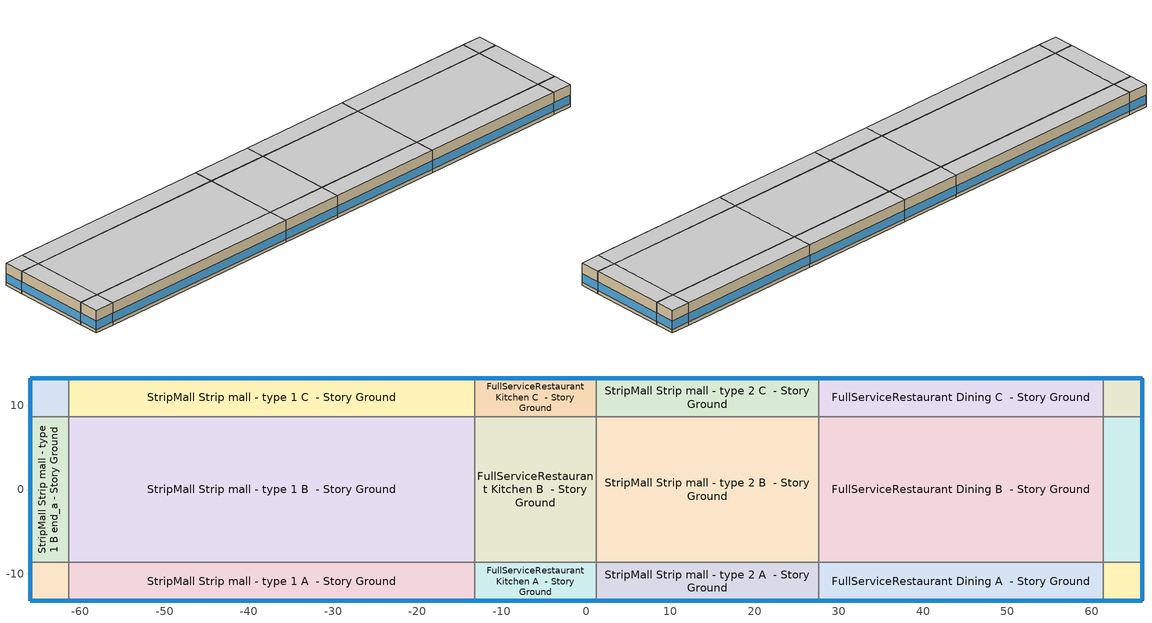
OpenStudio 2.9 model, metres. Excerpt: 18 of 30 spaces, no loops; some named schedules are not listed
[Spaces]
StripMall Strip mall - type 1 A end_a - Story Ground
 floor ground (Foundation F 126 Perim 914 Area 209): -65.99,-13.2 -65.99,-8.63 -61.42,-8.63 -61.42,-13.2 z0
 wall outside: -65.99,-8.63 -65.99,-13.2 -61.42,-13.2 z0:5.18
 wall to StripMall Strip mall - type 1 B end_a - Story Ground: -61.42,-8.63 -65.99,-8.63 z0:5.18
 wall to StripMall Strip mall - type 1 A  - Story Ground: -61.42,-13.2 -61.42,-8.63 z0:5.18
 window (Window U-0.75 SHGC 0.48): -65.99,-8.65 -65.99,-13.17 / -65.97,-13.2 -61.44,-13.2 z0.76:2.75
 ceiling adiabatic (Typical Interior Ceiling): -61.42,-13.2 -61.42,-8.63 -65.99,-8.63 -65.99,-13.2 z5.18
StripMall Strip mall - type 1 B end_a - Story Ground
 floor ground (Foundation F 126 Perim 1725 Area 7888): -65.99,-8.63 -65.99,8.63 -61.42,8.63 -61.42,-8.63 z0
 wall outside: -65.99,8.63 -65.99,-8.63 z0:5.18
 wall to StripMall Strip mall - type 1 C end_a - Story Ground: -61.42,8.63 -65.99,8.63 z0:5.18
 wall to StripMall Strip mall - type 1 B  - Story Ground: -61.42,-8.63 -61.42,8.63 z0:5.18
 window (Window U-0.75 SHGC 0.48): -65.99,8.6 -65.99,-8.6 z0.76:2.74
 ceiling adiabatic (Typical Interior Ceiling): -61.42,-8.63 -61.42,8.63 -65.99,8.63 -65.99,-8.63 z5.18
StripMall Strip mall - type 1 C end_a - Story Ground
 floor ground (Foundation F 126 Perim 914 Area 209): -65.99,8.63 -65.99,13.2 -61.42,13.2 -61.42,8.63 z0
 wall outside: -61.42,13.2 -65.99,13.2 -65.99,8.63 z0:5.18
 wall to StripMall Strip mall - type 1 C  - Story Ground: -61.42,8.63 -61.42,13.2 z0:5.18
 window (Window U-0.75 SHGC 0.48): -65.99,13.17 -65.99,8.65 / -61.44,13.2 -65.97,13.2 z0.76:2.75
 ceiling adiabatic (Typical Interior Ceiling): -61.42,8.63 -61.42,13.2 -65.99,13.2 -65.99,8.63 z5.18
StripMall Strip mall - type 1 A  - Story Ground
 floor ground (Foundation F 126 Perim 4822 Area 22047): -61.42,-13.2 -61.42,-8.63 -13.2,-8.63 -13.2,-13.2 z0
 wall outside: -61.42,-13.2 -13.2,-13.2 z0:5.18
 wall to StripMall Strip mall - type 1 B  - Story Ground: -13.2,-8.63 -61.42,-8.63 z0:5.18
 wall to FullServiceRestaurant Kitchen A  - Story Ground: -13.2,-13.2 -13.2,-8.63 z0:5.18
 window (Window U-0.75 SHGC 0.48): -61.39,-13.2 -13.22,-13.2 z0.76:2.73
 ceiling adiabatic (Typical Interior Ceiling): -13.2,-13.2 -13.2,-8.63 -61.42,-8.63 -61.42,-13.2 z5.18
StripMall Strip mall - type 1 B  - Story Ground
 floor ground (Foundation F 126 Perim 00 Area 83193): -61.42,-8.63 -61.42,8.63 -13.2,8.63 -13.2,-8.63 z0
 wall to StripMall Strip mall - type 1 C  - Story Ground: -13.2,8.63 -61.42,8.63 z0:5.18
 wall to FullServiceRestaurant Kitchen B  - Story Ground: -13.2,-8.63 -13.2,8.63 z0:5.18
 ceiling adiabatic (Typical Interior Ceiling): -13.2,-8.63 -13.2,8.63 -61.42,8.63 -61.42,-8.63 z5.18
StripMall Strip mall - type 1 C  - Story Ground
 floor ground (Foundation F 126 Perim 4822 Area 22047): -61.42,8.63 -61.42,13.2 -13.2,13.2 -13.2,8.63 z0
 wall outside: -13.2,13.2 -61.42,13.2 z0:5.18
 wall to FullServiceRestaurant Kitchen C  - Story Ground: -13.2,8.63 -13.2,13.2 z0:5.18
 window (Window U-0.75 SHGC 0.48): -13.22,13.2 -61.39,13.2 z0.76:2.73
 ceiling adiabatic (Typical Interior Ceiling): -13.2,8.63 -13.2,13.2 -61.42,13.2 -61.42,8.63 z5.18
FullServiceRestaurant Kitchen A  - Story Ground
 floor ground (Foundation F 126 Perim 144 Area 6585): -13.2,-13.2 -13.2,-8.63 1.2,-8.63 1.2,-13.2 z0
 wall outside: -13.2,-13.2 1.2,-13.2 z0:5.18
 wall to FullServiceRestaurant Kitchen B  - Story Ground: 1.2,-8.63 -13.2,-8.63 z0:5.18
 wall to StripMall Strip mall - type 2 A  - Story Ground: 1.2,-13.2 1.2,-8.63 z0:5.18
 window (Window U-0.75 SHGC 0.48): -13.17,-13.2 1.18,-13.2 z0.76:2.74
 ceiling adiabatic (Typical Interior Ceiling): 1.2,-13.2 1.2,-8.63 -13.2,-8.63 -13.2,-13.2 z5.18
FullServiceRestaurant Kitchen B  - Story Ground
 floor ground (Foundation F 126 Perim 00 Area 24847): -13.2,-8.63 -13.2,8.63 1.2,8.63 1.2,-8.63 z0
 wall to FullServiceRestaurant Kitchen C  - Story Ground: 1.2,8.63 -13.2,8.63 z0:5.18
 wall to StripMall Strip mall - type 2 B  - Story Ground: 1.2,-8.63 1.2,8.63 z0:5.18
 ceiling adiabatic (Typical Interior Ceiling): 1.2,-8.63 1.2,8.63 -13.2,8.63 -13.2,-8.63 z5.18
FullServiceRestaurant Kitchen C  - Story Ground
 floor ground (Foundation F 126 Perim 144 Area 6585): -13.2,8.63 -13.2,13.2 1.2,13.2 1.2,8.63 z0
 wall outside: 1.2,13.2 -13.2,13.2 z0:5.18
 wall to StripMall Strip mall - type 2 C  - Story Ground: 1.2,8.63 1.2,13.2 z0:5.18
 window (Window U-0.75 SHGC 0.48): 1.18,13.2 -13.17,13.2 z0.76:2.74
 ceiling adiabatic (Typical Interior Ceiling): 1.2,8.63 1.2,13.2 -13.2,13.2 -13.2,8.63 z5.18
StripMall Strip mall - type 2 A  - Story Ground
 floor ground (Foundation F 126 Perim 264 Area 12068): 1.2,-13.2 1.2,-8.63 27.6,-8.63 27.6,-13.2 z0
 wall outside: 1.2,-13.2 27.6,-13.2 z0:5.18
 wall to StripMall Strip mall - type 2 B  - Story Ground: 27.6,-8.63 1.2,-8.63 z0:5.18
 wall to FullServiceRestaurant Dining A  - Story Ground: 27.6,-13.2 27.6,-8.63 z0:5.18
 window (Window U-0.75 SHGC 0.48): 1.23,-13.2 27.57,-13.2 z0.76:2.73
 ceiling adiabatic (Typical Interior Ceiling): 27.6,-13.2 27.6,-8.63 1.2,-8.63 1.2,-13.2 z5.18
StripMall Strip mall - type 2 B  - Story Ground
 floor ground (Foundation F 126 Perim 00 Area 4554): 1.2,-8.63 1.2,8.63 27.6,8.63 27.6,-8.63 z0
 wall to StripMall Strip mall - type 2 C  - Story Ground: 27.6,8.63 1.2,8.63 z0:5.18
 wall to FullServiceRestaurant Dining B  - Story Ground: 27.6,-8.63 27.6,8.63 z0:5.18
 ceiling adiabatic (Typical Interior Ceiling): 27.6,-8.63 27.6,8.63 1.2,8.63 1.2,-8.63 z5.18
StripMall Strip mall - type 2 C  - Story Ground
 floor ground (Foundation F 126 Perim 264 Area 12068): 1.2,8.63 1.2,13.2 27.6,13.2 27.6,8.63 z0
 wall outside: 27.6,13.2 1.2,13.2 z0:5.18
 wall to FullServiceRestaurant Dining C  - Story Ground: 27.6,8.63 27.6,13.2 z0:5.18
 window (Window U-0.75 SHGC 0.48): 27.57,13.2 1.23,13.2 z0.76:2.73
 ceiling adiabatic (Typical Interior Ceiling): 27.6,8.63 27.6,13.2 1.2,13.2 1.2,8.63 z5.18
FullServiceRestaurant Dining A  - Story Ground
 floor ground (Foundation F 126 Perim 3382 Area 15462): 27.6,-13.2 27.6,-8.63 61.42,-8.63 61.42,-13.2 z0
 wall outside: 27.6,-13.2 61.42,-13.2 z0:5.18
 wall to FullServiceRestaurant Dining B  - Story Ground: 61.42,-8.63 27.6,-8.63 z0:5.18
 wall to FullServiceRestaurant Dining A end_b - Story Ground: 61.42,-13.2 61.42,-8.63 z0:5.18
 window (Window U-0.75 SHGC 0.48): 27.63,-13.2 61.39,-13.2 z0.76:2.73
 ceiling adiabatic (Typical Interior Ceiling): 61.42,-13.2 61.42,-8.63 27.6,-8.63 27.6,-13.2 z5.18
FullServiceRestaurant Dining B  - Story Ground
 floor ground (Foundation F 126 Perim 00 Area 58346): 27.6,-8.63 27.6,8.63 61.42,8.63 61.42,-8.63 z0
 wall to FullServiceRestaurant Dining C  - Story Ground: 61.42,8.63 27.6,8.63 z0:5.18
 wall to FullServiceRestaurant Dining B end_b - Story Ground: 61.42,-8.63 61.42,8.63 z0:5.18
 ceiling adiabatic (Typical Interior Ceiling): 61.42,-8.63 61.42,8.63 27.6,8.63 27.6,-8.63 z5.18
FullServiceRestaurant Dining C  - Story Ground
 floor ground (Foundation F 126 Perim 3382 Area 15462): 27.6,8.63 27.6,13.2 61.42,13.2 61.42,8.63 z0
 wall outside: 61.42,13.2 27.6,13.2 z0:5.18
 wall to FullServiceRestaurant Dining C end_b - Story Ground: 61.42,8.63 61.42,13.2 z0:5.18
 window (Window U-0.75 SHGC 0.48): 61.39,13.2 27.63,13.2 z0.76:2.73
 ceiling adiabatic (Typical Interior Ceiling): 61.42,8.63 61.42,13.2 27.6,13.2 27.6,8.63 z5.18
FullServiceRestaurant Dining A end_b - Story Ground
 floor ground (Foundation F 126 Perim 914 Area 209): 61.42,-13.2 61.42,-8.63 65.99,-8.63 65.99,-13.2 z0
 wall outside: 61.42,-13.2 65.99,-13.2 65.99,-8.63 z0:5.18
 wall to FullServiceRestaurant Dining B end_b - Story Ground: 65.99,-8.63 61.42,-8.63 z0:5.18
 window (Window U-0.75 SHGC 0.48): 65.99,-13.17 65.99,-8.65 / 61.44,-13.2 65.97,-13.2 z0.76:2.75
 ceiling adiabatic (Typical Interior Ceiling): 65.99,-13.2 65.99,-8.63 61.42,-8.63 61.42,-13.2 z5.18
FullServiceRestaurant Dining B end_b - Story Ground
 floor ground (Foundation F 126 Perim 1725 Area 7888): 61.42,-8.63 61.42,8.63 65.99,8.63 65.99,-8.63 z0
 wall outside: 65.99,-8.63 65.99,8.63 z0:5.18
 wall to FullServiceRestaurant Dining C end_b - Story Ground: 65.99,8.63 61.42,8.63 z0:5.18
 window (Window U-0.75 SHGC 0.48): 65.99,-8.6 65.99,8.6 z0.76:2.74
 ceiling adiabatic (Typical Interior Ceiling): 65.99,-8.63 65.99,8.63 61.42,8.63 61.42,-8.63 z5.18
FullServiceRestaurant Dining C end_b - Story Ground
 floor ground (Foundation F 126 Perim 914 Area 209): 61.42,8.63 61.42,13.2 65.99,13.2 65.99,8.63 z0
 wall outside: 65.99,8.63 65.99,13.2 61.42,13.2 z0:5.18
 window (Window U-0.75 SHGC 0.48): 65.99,8.65 65.99,13.17 / 65.97,13.2 61.44,13.2 z0.76:2.75
 ceiling adiabatic (Typical Interior Ceiling): 65.99,8.63 65.99,13.2 61.42,13.2 61.42,8.63 z5.18
[Site]
Birmingham_AL_USA: Latitude {deg}=33.18; Longitude {deg}=-86.78; Time Zone {hr}=-6; Elevation {m}=178; Terrain=City
[Site:WaterMainsTemperature]
Calculation Method=Correlation; Annual Average Outdoor Air Temperature {C}=17.7675; Maximum Difference In Monthly Average Outdoor Air Temperatures {deltaC}=21.5
[SizingPeriod:DesignDay] Daily Dry-Bulb Temperature Range {deltaC}=10.5; Barometric Pressure {Pa}=99205; Wind Speed {m/s}=2.5; Wind Direction {deg}=330; Sky Clearness=0; Rain Indicator=0; Snow Indicator=0; Day of Month=21; Month=8; Day Type=SummerDesignDay; Daylight Saving Time Indicator=0; Dry-Bulb Temperature Range Modifier Type=DefaultMultipliers; Solar Model Indicator=ASHRAETau; ASHRAE Taub=0.431; ASHRAE Taud=2.268
Name | Maximum Dry-Bulb Temperature {C} | Humidity Indicating Conditions at Maximum Dry-Bulb | Humidity Indicating Type
Birmingham Ann Clg .4% Condns DB=>MWB 1 | 35.1 | 23.4 | Wetbulb
Birmingham Ann Clg .4% Condns WB=>MDB 1 | 31 | 25.7 | Wetbulb
Birmingham Ann Clg 1% Condns DB=>MWB 1 | 33.7 | 23.6 | Wetbulb
Birmingham Ann Clg 2% Condns DP=>MDB 1 | 26.7 | 23.1 | Dewpoint
[ClimateZones]
Climate Zone Institution Name 1=ASHRAE; Climate Zone Document Name 1=ANSI/ASHRAE Standard 169; Climate Zone Document Year 1=2006; Climate Zone Value 1=ASHRAE 169-2013-3A
[Building]
ComStock DOE Ref 1980-2004|RetailStripmall|FullServiceRestaurant: North Axis {deg}=270; Default Construction Set=ComStock DOE Ref 1980-2004 - StMall - ASHRAE 169-2013-3A; Default Schedule Set=Building Default Schedule Set; Standards Building Type=StripMall
[Site:GroundTemperature:FCfactorMethod]
January Ground Temperature {C}=16; February Ground Temperature {C}=11.9; March Ground Temperature {C}=7.7; April Ground Temperature {C}=4; May Ground Temperature {C}=7.9; June Ground Temperature {C}=13.8; July Ground Temperature {C}=17.2; August Ground Temperature {C}=20.8; September Ground Temperature {C}=24.8; October Ground Temperature {C}=26.1; November Ground Temperature {C}=26.5; December Ground Temperature {C}=22.5
[Construction:FfactorGroundFloor] F-Factor {W/m-K}=1.26344
Name | Area {m2} | PerimeterExposed {m}
Foundation F 126 Perim 264 Area 12068 | 120.685 | 26.3965
Foundation F 126 Perim 00 Area 4554 | 455.404 | 0
Foundation F 126 Perim 3382 Area 15462 | 154.62 | 33.819
Foundation F 126 Perim 00 Area 24847 | 248.468 | 0
Foundation F 126 Perim 914 Area 209 | 20.9032 | 9.144
Foundation F 126 Perim 00 Area 83193 | 831.929 | 0
Foundation F 126 Perim 4822 Area 22047 | 220.466 | 48.2209
Foundation F 126 Perim 1725 Area 7888 | 78.8782 | 17.2525
Foundation F 126 Perim 144 Area 6585 | 65.8455 | 14.4019
Foundation F 126 Perim 00 Area 58346 | 583.461 | 0
[DefaultConstructionSet]
ComStock DOE Ref 1980-2004 - StMall - ASHRAE 169-2013-3A: Default Exterior Surface Constructions=Default Surface Constructions 1; Default Interior Surface Constructions=Default Surface Constructions 2; Default Ground Contact Surface Constructions=Default Surface Constructions 3; Default Exterior SubSurface Constructions=Default Sub Surface Constructions 1; Default Interior SubSurface Constructions=Default Sub Surface Constructions 2; Interior Partition Construction=Typical Interior Partition
[DefaultSurfaceConstructions]
Name | Floor Construction | Wall Construction | Roof Ceiling Construction
Default Surface Constructions 1 | Typical Insulated Exterior Mass Floor | Typical Insulated Wood Framed Exterior Wall R-7.69 | Typical IEAD Roof R-13.89
Default Surface Constructions 2 | Typical Interior Floor | Typical Interior Wall | Typical Interior Ceiling
Default Surface Constructions 3 | Typical Insulated Carpeted 6in Slab Floor | Typical Insulated Basement Mass Wall R-6.99
[Construction]
Typical Insulated Exterior Mass Floor: Typical Insulation R-5.51, 4 in. Normalweight Concrete Floor, Typical Carpet Pad
Typical IEAD Roof R-13.89: Roof Membrane, Typical Insulation R-12.77, Metal Roof Surface
Typical Interior Floor: 100mm Normalweight concrete floor, CP02 CARPET PAD
Typical Interior Wall: G01 13mm gypsum board, G01 13mm gypsum board
Typical Interior Ceiling: CP02 CARPET PAD, 100mm Normalweight concrete floor
Typical Insulated Carpeted 6in Slab Floor: 6 in. Normalweight Concrete Floor, Typical Carpet Pad
Typical Insulated Basement Mass Wall R-6.99: Typical Insulation R-5.44, 8 in. Concrete Block Basement Wall
U 0.72 SHGC 0.25 Simple Glazing Window U-0.72 SHGC 0.25: U 0.72 SHGC 0.25 Simple Glazing U-0.72 SHGC 0.25
U 0.72 SHGC 0.25 Simple Glazing Window U-0.72 SHGC 0.25 1: U 0.72 SHGC 0.25 Simple Glazing U-0.72 SHGC 0.25 1
Typical Insulated Metal Door: F08 Metal surface, Typical Insulation R-5.51 1
U 0.88 SHGC 0.16 Sgl Ref-A-L Clr 6mm: REF A CLEAR LO 6MM
Typical Overhead Door: Typical Insulation R-5.51 1
Typical Interior Window: Clear 3mm
Typical Interior Door; Typical Interior Partition: G05 25mm wood
Typical Insulated Wood Framed Exterior Wall R-7.69: 25mm Stucco, 5/8 in. Gypsum Board, Typical Insulation R-5.51 1, 5/8 in. Gypsum Board
InteriorFurnishings 1: Std Wood 6inch 1
Window U-0.75 SHGC 0.48: Simple Glazing Double - No LowE - Tinted/Reflective - Aluminum
[Material:NoMass] Roughness=Smooth; Thermal Absorptance=0.9; Solar Absorptance=0.7
Name | Thermal Resistance {m2-K/W} | Visible Absorptance
Typical Insulation R-5.51; Typical Insulation R-5.51 1 | 0.970972 | 0.7
Typical Carpet Pad; CP02 CARPET PAD | 0.21648 | 0.8
Typical Insulation R-12.77 | 2.24922 | 0.7
Typical Insulation R-5.44 | 0.958542 | 0.7
[Material] Thermal Absorptance=0.9
Name | Roughness | Thickness {m} | Conductivity {W/m-K} | Density {kg/m3} | Specific Heat {J/kg-K} | Solar Absorptance | Visible Absorptance
4 in. Normalweight Concrete Floor | MediumRough | 0.1016 | 2.31 | 2322 | 832 | 0.7 | 0.7
25mm Stucco | Smooth | 0.0254 | 0.72 | 1856 | 840 | 0.7 | 0.7
5/8 in. Gypsum Board | MediumSmooth | 0.0159 | 0.16 | 800 | 1090 | 0.7 | 0.7
Roof Membrane | VeryRough | 0.0095 | 0.16 | 1121.29 | 1460 | 0.7 | 0.7
Metal Roof Surface; F08 Metal surface | Smooth | 0.0008 | 45.28 | 7824 | 500 | 0.7 | 0.7
100mm Normalweight concrete floor | MediumRough | 0.1016 | 2.31045 | 2322 | 832.557 | 0.7 | 0.7
G01 13mm gypsum board | Smooth | 0.0127 | 0.160031 | 800.001 | 1090.73 | 0.7 | 0.5
6 in. Normalweight Concrete Floor | MediumRough | 0.1524 | 2.31 | 2322 | 832 | 0.7 | 0.7
8 in. Concrete Block Basement Wall | MediumRough | 0.2032 | 1.326 | 1842 | 912 | 0.7 | 0.7
G05 25mm wood | MediumSmooth | 0.0254 | 0.15 | 608 | 1630 | 0.5 | 0.5
Std Wood 6inch 1 | MediumSmooth | 0.15 | 0.12 | 540 | 1210 | 0.7 | 0.7
[DefaultSubSurfaceConstructions]
Name | Fixed Window Construction | Operable Window Construction | Door Construction | Glass Door Construction | Overhead Door Construction | Tubular Daylight Dome Construction | Tubular Daylight Diffuser Construction
Default Sub Surface Constructions 1 | U 0.72 SHGC 0.25 Simple Glazing Window U-0.72 SHGC 0.25 | U 0.72 SHGC 0.25 Simple Glazing Window U-0.72 SHGC 0.25 1 | Typical Insulated Metal Door | U 0.88 SHGC 0.16 Sgl Ref-A-L Clr 6mm | Typical Overhead Door | Typical Interior Window | Typical Interior Window
Default Sub Surface Constructions 2 | Typical Interior Window | Typical Interior Window | Typical Interior Door
[WindowMaterial:SimpleGlazingSystem]
Name | U-Factor {W/m2-K} | Solar Heat Gain Coefficient | Visible Transmittance
U 0.72 SHGC 0.25 Simple Glazing U-0.72 SHGC 0.25; U 0.72 SHGC 0.25 Simple Glazing U-0.72 SHGC 0.25 1 | 4.08835 | 0.25 | 0.13
Simple Glazing Double - No LowE - Tinted/Reflective - Aluminum | 4.25302 | 0.484 | 0.411
[WindowMaterial:Glazing] Optical Data Type=SpectralAverage; Infrared Transmittance at Normal Incidence=0; Front Side Infrared Hemispherical Emissivity=0.84; Conductivity {W/m-K}=0.9; Dirt Correction Factor for Solar and Visible Transmittance=1; Solar Diffusing=No
Name | Thickness {m} | Solar Transmittance at Normal Incidence | Front Side Solar Reflectance at Normal Incidence | Back Side Solar Reflectance at Normal Incidence | Visible Transmittance at Normal Incidence | Front Side Visible Reflectance at Normal Incidence | Back Side Visible Reflectance at Normal Incidence | Back Side Infrared Hemispherical Emissivity
REF A CLEAR LO 6MM | 0.006 | 0.066 | 0.341 | 0.493 | 0.08 | 0.41 | 0.37 | 0.4
Clear 3mm | 0.003 | 0.837 | 0.075 | 0.075 | 0.898 | 0.081 | 0.081 | 0.84
[SpaceType]
Name | Default Schedule Set | Design Specification Outdoor Air Object | Standards Building Type | Standards Space Type
StripMall Strip mall - type 1 - ComStock DOE Ref 1980-2004 | StripMall Strip mall - type 1 Schedule Set | StripMall Strip mall - type 1 Ventilation | StripMall | Strip mall - type 1
StripMall Strip mall - type 2 - ComStock DOE Ref 1980-2004 | StripMall Strip mall - type 2 Schedule Set | StripMall Strip mall - type 2 Ventilation | StripMall | Strip mall - type 2
FullServiceRestaurant Kitchen - ComStock DOE Ref 1980-2004 | FullServiceRestaurant Kitchen Schedule Set | FullServiceRestaurant Kitchen Ventilation | FullServiceRestaurant | Kitchen
FullServiceRestaurant Dining - ComStock DOE Ref 1980-2004 | FullServiceRestaurant Dining Schedule Set | FullServiceRestaurant Dining Ventilation | FullServiceRestaurant | Dining
[BuildingStory]
Story Ground: Nominal Z Coordinate {m}=0; Nominal Floor to Floor Height {m}=5.1816
[Space] Building Story=Story Ground
Name | Space Type | Thermal Zone
StripMall Strip mall - type 1 A end_a - Story Ground | StripMall Strip mall - type 1 - ComStock DOE Ref 1980-2004 | Zone StripMall Strip mall - type 1 A end_a - Story Ground
StripMall Strip mall - type 1 B end_a - Story Ground | StripMall Strip mall - type 1 - ComStock DOE Ref 1980-2004 | Zone StripMall Strip mall - type 1 B end_a - Story Ground
StripMall Strip mall - type 1 C end_a - Story Ground | StripMall Strip mall - type 1 - ComStock DOE Ref 1980-2004 | Zone StripMall Strip mall - type 1 C end_a - Story Ground
StripMall Strip mall - type 1 A  - Story Ground | StripMall Strip mall - type 1 - ComStock DOE Ref 1980-2004 | Zone StripMall Strip mall - type 1 A  - Story Ground
StripMall Strip mall - type 1 B  - Story Ground | StripMall Strip mall - type 1 - ComStock DOE Ref 1980-2004 | Zone StripMall Strip mall - type 1 B  - Story Ground
StripMall Strip mall - type 1 C  - Story Ground | StripMall Strip mall - type 1 - ComStock DOE Ref 1980-2004 | Zone StripMall Strip mall - type 1 C  - Story Ground
FullServiceRestaurant Kitchen A  - Story Ground | FullServiceRestaurant Kitchen - ComStock DOE Ref 1980-2004 | Zone FullServiceRestaurant Kitchen A  - Story Ground
FullServiceRestaurant Kitchen B  - Story Ground | FullServiceRestaurant Kitchen - ComStock DOE Ref 1980-2004 | Zone FullServiceRestaurant Kitchen B  - Story Ground
FullServiceRestaurant Kitchen C  - Story Ground | FullServiceRestaurant Kitchen - ComStock DOE Ref 1980-2004 | Zone FullServiceRestaurant Kitchen C  - Story Ground
StripMall Strip mall - type 2 A  - Story Ground | StripMall Strip mall - type 2 - ComStock DOE Ref 1980-2004 | Zone StripMall Strip mall - type 2 A  - Story Ground
StripMall Strip mall - type 2 B  - Story Ground | StripMall Strip mall - type 2 - ComStock DOE Ref 1980-2004 | Zone StripMall Strip mall - type 2 B  - Story Ground
StripMall Strip mall - type 2 C  - Story Ground | StripMall Strip mall - type 2 - ComStock DOE Ref 1980-2004 | Zone StripMall Strip mall - type 2 C  - Story Ground
FullServiceRestaurant Dining A  - Story Ground | FullServiceRestaurant Dining - ComStock DOE Ref 1980-2004 | Zone FullServiceRestaurant Dining A  - Story Ground
FullServiceRestaurant Dining B  - Story Ground | FullServiceRestaurant Dining - ComStock DOE Ref 1980-2004 | Zone FullServiceRestaurant Dining B  - Story Ground
FullServiceRestaurant Dining C  - Story Ground | FullServiceRestaurant Dining - ComStock DOE Ref 1980-2004 | Zone FullServiceRestaurant Dining C  - Story Ground
FullServiceRestaurant Dining A end_b - Story Ground | FullServiceRestaurant Dining - ComStock DOE Ref 1980-2004 | Zone FullServiceRestaurant Dining A end_b - Story Ground
FullServiceRestaurant Dining B end_b - Story Ground | FullServiceRestaurant Dining - ComStock DOE Ref 1980-2004 | Zone FullServiceRestaurant Dining B end_b - Story Ground
FullServiceRestaurant Dining C end_b - Story Ground | FullServiceRestaurant Dining - ComStock DOE Ref 1980-2004 | Zone FullServiceRestaurant Dining C end_b - Story Ground
[ThermalZone] Multiplier=1; Use Ideal Air Loads=No
Name | Thermostat
Zone StripMall Strip mall - type 1 A end_a - Story Ground | StripMall Strip mall - type 1 - ComStock DOE Ref 1980-2004 Thermostat 1
Zone StripMall Strip mall - type 1 B end_a - Story Ground | StripMall Strip mall - type 1 - ComStock DOE Ref 1980-2004 Thermostat 3
Zone StripMall Strip mall - type 1 C end_a - Story Ground | StripMall Strip mall - type 1 - ComStock DOE Ref 1980-2004 Thermostat 5
Zone StripMall Strip mall - type 1 A  - Story Ground | StripMall Strip mall - type 1 - ComStock DOE Ref 1980-2004 Thermostat
Zone StripMall Strip mall - type 1 B  - Story Ground | StripMall Strip mall - type 1 - ComStock DOE Ref 1980-2004 Thermostat 2
Zone StripMall Strip mall - type 1 C  - Story Ground | StripMall Strip mall - type 1 - ComStock DOE Ref 1980-2004 Thermostat 4
Zone FullServiceRestaurant Kitchen A  - Story Ground | FullServiceRestaurant Kitchen - ComStock DOE Ref 1980-2004 Thermostat
Zone FullServiceRestaurant Kitchen B  - Story Ground | FullServiceRestaurant Kitchen - ComStock DOE Ref 1980-2004 Thermostat 1
Zone FullServiceRestaurant Kitchen C  - Story Ground | FullServiceRestaurant Kitchen - ComStock DOE Ref 1980-2004 Thermostat 2
Zone StripMall Strip mall - type 2 A  - Story Ground | StripMall Strip mall - type 2 - ComStock DOE Ref 1980-2004 Thermostat
Zone StripMall Strip mall - type 2 B  - Story Ground | StripMall Strip mall - type 2 - ComStock DOE Ref 1980-2004 Thermostat 3
Zone StripMall Strip mall - type 2 C  - Story Ground | StripMall Strip mall - type 2 - ComStock DOE Ref 1980-2004 Thermostat 6
Zone FullServiceRestaurant Dining A  - Story Ground | FullServiceRestaurant Dining - ComStock DOE Ref 1980-2004 Thermostat
Zone FullServiceRestaurant Dining B  - Story Ground | FullServiceRestaurant Dining - ComStock DOE Ref 1980-2004 Thermostat 2
Zone FullServiceRestaurant Dining C  - Story Ground | FullServiceRestaurant Dining - ComStock DOE Ref 1980-2004 Thermostat 4
Zone FullServiceRestaurant Dining A end_b - Story Ground | FullServiceRestaurant Dining - ComStock DOE Ref 1980-2004 Thermostat 1
Zone FullServiceRestaurant Dining B end_b - Story Ground | FullServiceRestaurant Dining - ComStock DOE Ref 1980-2004 Thermostat 3
Zone FullServiceRestaurant Dining C end_b - Story Ground | FullServiceRestaurant Dining - ComStock DOE Ref 1980-2004 Thermostat 5
[People:Definition] Number of People Calculation Method=People/Area; Fraction Radiant=0.3
Name | People per Space Floor Area {person/m2}
FullServiceRestaurant Dining People Definition | 0.721182
FullServiceRestaurant Kitchen People Definition | 0.0538196
StripMall Strip mall - type 1 People Definition; StripMall Strip mall - type 2 People Definition | 0.161459
[People] Work Efficiency Schedule=Work Efficiency Schedule; Clothing Insulation Schedule=Clothing Schedule; Air Velocity Schedule=Air Velocity Schedule; Multiplier=1
Name | People Definition | Space or SpaceType
FullServiceRestaurant Dining People | FullServiceRestaurant Dining People Definition | FullServiceRestaurant Dining - ComStock DOE Ref 1980-2004
FullServiceRestaurant Kitchen People | FullServiceRestaurant Kitchen People Definition | FullServiceRestaurant Kitchen - ComStock DOE Ref 1980-2004
StripMall Strip mall - type 1 People | StripMall Strip mall - type 1 People Definition | StripMall Strip mall - type 1 - ComStock DOE Ref 1980-2004
StripMall Strip mall - type 2 People | StripMall Strip mall - type 2 People Definition | StripMall Strip mall - type 2 - ComStock DOE Ref 1980-2004
[Lights:Definition] Design Level Calculation Method=Watts/Area; Fraction Visible=0.2; Return Air Fraction=0
Name | Watts per Space Floor Area {W/m2} | Fraction Radiant
StripMall Strip mall - type 1 - ComStock DOE Ref 1980-2004 General Lights Definition; StripMall Strip mall - type 2 - ComStock DOE Ref 1980-2004 General Lights Definition | 6.83094 | 0.365
StripMall Strip mall - type 1 - ComStock DOE Ref 1980-2004 Supplemental Lights Definition; StripMall Strip mall - type 2 - ComStock DOE Ref 1980-2004 Supplemental Lights Definition | 0.393529 | 0.165
StripMall Strip mall - type 1 - ComStock DOE Ref 1980-2004 Wall Wash Lights Definition; StripMall Strip mall - type 2 - ComStock DOE Ref 1980-2004 Wall Wash Lights Definition | 0.663322 | 0.165
FullServiceRestaurant Dining - ComStock DOE Ref 1980-2004 General Lights Definition | 1.72172 | 0.365
FullServiceRestaurant Dining - ComStock DOE Ref 1980-2004 Task Lights Definition | 0.492039 | 0.165
FullServiceRestaurant Dining - ComStock DOE Ref 1980-2004 Wall Wash Lights Definition | 1.12156 | 0.165
FullServiceRestaurant Kitchen - ComStock DOE Ref 1980-2004 General Lights Definition | 6.49916 | 0.365
FullServiceRestaurant Kitchen - ComStock DOE Ref 1980-2004 Task Lights Definition | 1.63527 | 0.165
[ElectricEquipment:Definition]
Name | Design Level Calculation Method | Watts per Space Floor Area {W/m2} | Fraction Latent | Fraction Radiant | Fraction Lost | Design Level {W}
FullServiceRestaurant Dining Elec Equip Definition | Watts/Area | 27.0174 | 0.25 | 0.3 | 0
FullServiceRestaurant Kitchen Elec Equip Definition | Watts/Area | 168.778 | 0.25 | 0.3 | 0.2
StripMall Strip mall - type 1 Elec Equip Definition; StripMall Strip mall - type 2 Elec Equip Definition | Watts/Area | 3.83902 | 0 | 0.5 | 0
Elevator Lift Motor | EquipmentLevel |  | 0 | 0 | 1 | 14610
[ElectricEquipment]
Name | Electric Equipment Definition | Space or SpaceType | Schedule | Multiplier
FullServiceRestaurant Dining Elec Equip | FullServiceRestaurant Dining Elec Equip Definition | FullServiceRestaurant Dining - ComStock DOE Ref 1980-2004 | FoodService_Restaurant BLDG_EQUIP_EndUseData BPR Adjusted
FullServiceRestaurant Kitchen Elec Equip | FullServiceRestaurant Kitchen Elec Equip Definition | FullServiceRestaurant Kitchen - ComStock DOE Ref 1980-2004 | FoodService_Restaurant BLDG_EQUIP_EndUseData BPR Adjusted
StripMall Strip mall - type 1 Elec Equip | StripMall Strip mall - type 1 Elec Equip Definition | StripMall Strip mall - type 1 - ComStock DOE Ref 1980-2004 | Mercantile_Retail BLDG_EQUIP_EndUseData BPR Adjusted
StripMall Strip mall - type 2 Elec Equip | StripMall Strip mall - type 2 Elec Equip Definition | StripMall Strip mall - type 2 - ComStock DOE Ref 1980-2004 | Mercantile_Retail BLDG_EQUIP_EndUseData BPR Adjusted
3 Elevator Lift Motors | Elevator Lift Motor | StripMall Strip mall - type 1 B  - Story Ground | Elevator Schedule 1 | 3
[DesignSpecification:OutdoorAir] Outdoor Air Method=Sum
Name | Outdoor Air Flow per Person {m3/s-person} | Outdoor Air Flow per Floor Area {m3/s-m2}
FullServiceRestaurant Dining Ventilation | 0.00943895
FullServiceRestaurant Kitchen Ventilation |  | 0.0023876
StripMall Strip mall - type 1 Ventilation; StripMall Strip mall - type 2 Ventilation |  | 0.001524
[DefaultScheduleSet]
Name | Number of People Schedule | People Activity Level Schedule | Lighting Schedule | Electric Equipment Schedule | Infiltration Schedule | Gas Equipment Schedule | Hours of Operation Schedule
FullServiceRestaurant Dining Schedule Set | FullServiceRestaurant Bldg Occ | FullServiceRestaurant Activity | FoodService_Restaurant BLDG_LIGHT_EndUseData | FoodService_Restaurant BLDG_EQUIP_EndUseData | FullServiceRestaurant Infil Half On
FullServiceRestaurant Kitchen Schedule Set | FullServiceRestaurant Bldg Occ | FullServiceRestaurant Activity | FoodService_Restaurant BLDG_LIGHT_EndUseData | FoodService_Restaurant BLDG_EQUIP_EndUseData | FullServiceRestaurant Infil Half On | FullServiceRestaurant Gas Equip
StripMall Strip mall - type 1 Schedule Set; StripMall Strip mall - type 2 Schedule Set | StripMall Bldg Occ | StripMall Activity | Mercantile_Retail BLDG_LIGHT_EndUseData | Mercantile_Retail BLDG_EQUIP_EndUseData | StripMall Infil Half On
Building Default Schedule Set |  |  |  |  |  |  | Building Hours of Operation NonResidential
[GasEquipment:Definition]
FullServiceRestaurant Kitchen Gas Equip Definition: Design Level Calculation Method=Watts/Area; Watts per Space Floor Area {W/m2}=1194.8; Fraction Latent=0.1; Fraction Radiant=0.2; Fraction Lost=0.7
[GasEquipment]
FullServiceRestaurant Kitchen Gas Equip: Gas Equipment Definition=FullServiceRestaurant Kitchen Gas Equip Definition; Space or SpaceType=FullServiceRestaurant Kitchen - ComStock DOE Ref 1980-2004
[SpaceInfiltration:DesignFlowRate] Schedule=Always On Discrete; Design Flow Rate Calculation Method=Flow/ExteriorArea; Flow per Exterior Surface Area {m3/s-m2}=0.00102523; Constant Term Coefficient=0; Temperature Term Coefficient=0; Velocity Term Coefficient=0.224; Velocity Squared Term Coefficient=0
Name | Space or SpaceType
FullServiceRestaurant Dining A  - Story Ground Infiltration | FullServiceRestaurant Dining A  - Story Ground
FullServiceRestaurant Dining A end_b - Story Ground Infiltration | FullServiceRestaurant Dining A end_b - Story Ground
FullServiceRestaurant Dining B end_b - Story Ground Infiltration | FullServiceRestaurant Dining B end_b - Story Ground
FullServiceRestaurant Dining C  - Story Ground Infiltration | FullServiceRestaurant Dining C  - Story Ground
FullServiceRestaurant Dining C end_b - Story Ground Infiltration | FullServiceRestaurant Dining C end_b - Story Ground
FullServiceRestaurant Kitchen A  - Story Ground Infiltration | FullServiceRestaurant Kitchen A  - Story Ground
FullServiceRestaurant Kitchen C  - Story Ground Infiltration | FullServiceRestaurant Kitchen C  - Story Ground
StripMall Strip mall - type 1 A  - Story Ground Infiltration | StripMall Strip mall - type 1 A  - Story Ground
StripMall Strip mall - type 1 A end_a - Story Ground Infiltration | StripMall Strip mall - type 1 A end_a - Story Ground
StripMall Strip mall - type 1 B end_a - Story Ground Infiltration | StripMall Strip mall - type 1 B end_a - Story Ground
StripMall Strip mall - type 1 C  - Story Ground Infiltration | StripMall Strip mall - type 1 C  - Story Ground
StripMall Strip mall - type 1 C end_a - Story Ground Infiltration | StripMall Strip mall - type 1 C end_a - Story Ground
StripMall Strip mall - type 2 A  - Story Ground Infiltration | StripMall Strip mall - type 2 A  - Story Ground
StripMall Strip mall - type 2 C  - Story Ground Infiltration | StripMall Strip mall - type 2 C  - Story Ground
[Exterior:Lights:Definition]
Name | Design Level {W}
Parking Areas and Drives Def (W/ft^2) | 0.0497494
Building Facades Def (W/ft^2) | 0.25
Main Entries Def (W/ft) | 30
Other Doors Def (W/ft) | 25
[Exterior:Lights] Schedule=Always On Discrete; Control Option=AstronomicalClock
Name | Exterior Lights Definition | Multiplier
Parking Areas and Drives | Parking Areas and Drives Def (W/ft^2) | 173773
Building Facades | Building Facades Def (W/ft^2) | 17666.9
Main Entries | Main Entries Def (W/ft) | 144
Other Doors | Other Doors Def (W/ft) | 88.2
[ThermostatSetpoint:DualSetpoint]
Name | Heating Setpoint Temperature Schedule | Cooling Setpoint Temperature Schedule
FullServiceRestaurant Dining - ComStock DOE Ref 1980-2004 Thermostat; FullServiceRestaurant Dining - ComStock DOE Ref 1980-2004 Thermostat 1; FullServiceRestaurant Dining - ComStock DOE Ref 1980-2004 Thermostat 2; FullServiceRestaurant Dining - ComStock DOE Ref 1980-2004 Thermostat 3; FullServiceRestaurant Dining - ComStock DOE Ref 1980-2004 Thermostat 4; FullServiceRestaurant Dining - ComStock DOE Ref 1980-2004 Thermostat 5 | FullServiceRestaurant HtgSetp | FullServiceRestaurant ClgSetp
FullServiceRestaurant Kitchen - ComStock DOE Ref 1980-2004 Thermostat; FullServiceRestaurant Kitchen - ComStock DOE Ref 1980-2004 Thermostat 1; FullServiceRestaurant Kitchen - ComStock DOE Ref 1980-2004 Thermostat 2 | FullServiceRestaurant HtgSetp Kitchen | FullServiceRestaurant ClgSetp Kitchen
StripMall Strip mall - type 1 - ComStock DOE Ref 1980-2004 Thermostat; StripMall Strip mall - type 1 - ComStock DOE Ref 1980-2004 Thermostat 1; StripMall Strip mall - type 1 - ComStock DOE Ref 1980-2004 Thermostat 2; StripMall Strip mall - type 1 - ComStock DOE Ref 1980-2004 Thermostat 3; StripMall Strip mall - type 1 - ComStock DOE Ref 1980-2004 Thermostat 4; StripMall Strip mall - type 1 - ComStock DOE Ref 1980-2004 Thermostat 5; StripMall Strip mall - type 2 - ComStock DOE Ref 1980-2004 Thermostat; StripMall Strip mall - type 2 - ComStock DOE Ref 1980-2004 Thermostat 3; StripMall Strip mall - type 2 - ComStock DOE Ref 1980-2004 Thermostat 6 | StripMall HtgSetp | StripMall ClgSetp
[InternalMass:Definition]
Internal Mass Definition 2: Construction=InteriorFurnishings 1; Design Level Calculation Method=SurfaceArea/Area; Surface Area per Space Floor Area=2
[InternalMass] Internal Mass Definition=Internal Mass Definition 2; Multiplier=1
Name | Space or SpaceType
StripMall Strip mall - type 2 A  - Story Ground Mass | StripMall Strip mall - type 2 A  - Story Ground
StripMall Strip mall - type 2 B  - Story Ground Mass | StripMall Strip mall - type 2 B  - Story Ground
FullServiceRestaurant Dining C  - Story Ground Mass | FullServiceRestaurant Dining C  - Story Ground
FullServiceRestaurant Kitchen B  - Story Ground Mass | FullServiceRestaurant Kitchen B  - Story Ground
FullServiceRestaurant Dining C end_b - Story Ground Mass | FullServiceRestaurant Dining C end_b - Story Ground
StripMall Strip mall - type 1 B  - Story Ground Mass | StripMall Strip mall - type 1 B  - Story Ground
StripMall Strip mall - type 1 A end_a - Story Ground Mass | StripMall Strip mall - type 1 A end_a - Story Ground
StripMall Strip mall - type 1 A  - Story Ground Mass | StripMall Strip mall - type 1 A  - Story Ground
StripMall Strip mall - type 1 C  - Story Ground Mass | StripMall Strip mall - type 1 C  - Story Ground
StripMall Strip mall - type 1 B end_a - Story Ground Mass | StripMall Strip mall - type 1 B end_a - Story Ground
FullServiceRestaurant Kitchen A  - Story Ground Mass | FullServiceRestaurant Kitchen A  - Story Ground
StripMall Strip mall - type 1 C end_a - Story Ground Mass | StripMall Strip mall - type 1 C end_a - Story Ground
FullServiceRestaurant Kitchen C  - Story Ground Mass | FullServiceRestaurant Kitchen C  - Story Ground
StripMall Strip mall - type 2 C  - Story Ground Mass | StripMall Strip mall - type 2 C  - Story Ground
FullServiceRestaurant Dining B end_b - Story Ground Mass | FullServiceRestaurant Dining B end_b - Story Ground
FullServiceRestaurant Dining A  - Story Ground Mass | FullServiceRestaurant Dining A  - Story Ground
FullServiceRestaurant Dining B  - Story Ground Mass | FullServiceRestaurant Dining B  - Story Ground
FullServiceRestaurant Dining A end_b - Story Ground Mass | FullServiceRestaurant Dining A end_b - Story Ground
[Lights] Fraction Replaceable=1
Name | Lights Definition | Space or SpaceType | Schedule
StripMall Strip mall - type 1 - ComStock DOE Ref 1980-2004 General Lighting | StripMall Strip mall - type 1 - ComStock DOE Ref 1980-2004 General Lights Definition | StripMall Strip mall - type 1 - ComStock DOE Ref 1980-2004 | Mercantile_Retail BLDG_LIGHT_EndUseData BPR Adjusted
StripMall Strip mall - type 1 - ComStock DOE Ref 1980-2004 Supplemental Lighting | StripMall Strip mall - type 1 - ComStock DOE Ref 1980-2004 Supplemental Lights Definition | StripMall Strip mall - type 1 - ComStock DOE Ref 1980-2004 | Mercantile_Retail BLDG_LIGHT_EndUseData BPR Adjusted
StripMall Strip mall - type 1 - ComStock DOE Ref 1980-2004 Wall Wash Lighting | StripMall Strip mall - type 1 - ComStock DOE Ref 1980-2004 Wall Wash Lights Definition | StripMall Strip mall - type 1 - ComStock DOE Ref 1980-2004 | Mercantile_Retail BLDG_LIGHT_EndUseData BPR Adjusted
StripMall Strip mall - type 2 - ComStock DOE Ref 1980-2004 General Lighting | StripMall Strip mall - type 2 - ComStock DOE Ref 1980-2004 General Lights Definition | StripMall Strip mall - type 2 - ComStock DOE Ref 1980-2004 | Mercantile_Retail BLDG_LIGHT_EndUseData BPR Adjusted
StripMall Strip mall - type 2 - ComStock DOE Ref 1980-2004 Supplemental Lighting | StripMall Strip mall - type 2 - ComStock DOE Ref 1980-2004 Supplemental Lights Definition | StripMall Strip mall - type 2 - ComStock DOE Ref 1980-2004 | Mercantile_Retail BLDG_LIGHT_EndUseData BPR Adjusted
StripMall Strip mall - type 2 - ComStock DOE Ref 1980-2004 Wall Wash Lighting | StripMall Strip mall - type 2 - ComStock DOE Ref 1980-2004 Wall Wash Lights Definition | StripMall Strip mall - type 2 - ComStock DOE Ref 1980-2004 | Mercantile_Retail BLDG_LIGHT_EndUseData BPR Adjusted
FullServiceRestaurant Dining - ComStock DOE Ref 1980-2004 General Lighting | FullServiceRestaurant Dining - ComStock DOE Ref 1980-2004 General Lights Definition | FullServiceRestaurant Dining - ComStock DOE Ref 1980-2004 | FoodService_Restaurant BLDG_LIGHT_EndUseData BPR Adjusted
FullServiceRestaurant Dining - ComStock DOE Ref 1980-2004 Task Lighting | FullServiceRestaurant Dining - ComStock DOE Ref 1980-2004 Task Lights Definition | FullServiceRestaurant Dining - ComStock DOE Ref 1980-2004 | FoodService_Restaurant BLDG_LIGHT_EndUseData BPR Adjusted
FullServiceRestaurant Dining - ComStock DOE Ref 1980-2004 Wall Wash Lighting | FullServiceRestaurant Dining - ComStock DOE Ref 1980-2004 Wall Wash Lights Definition | FullServiceRestaurant Dining - ComStock DOE Ref 1980-2004 | FoodService_Restaurant BLDG_LIGHT_EndUseData BPR Adjusted
FullServiceRestaurant Kitchen - ComStock DOE Ref 1980-2004 General Lighting | FullServiceRestaurant Kitchen - ComStock DOE Ref 1980-2004 General Lights Definition | FullServiceRestaurant Kitchen - ComStock DOE Ref 1980-2004 | FoodService_Restaurant BLDG_LIGHT_EndUseData BPR Adjusted
FullServiceRestaurant Kitchen - ComStock DOE Ref 1980-2004 Task Lighting | FullServiceRestaurant Kitchen - ComStock DOE Ref 1980-2004 Task Lights Definition | FullServiceRestaurant Kitchen - ComStock DOE Ref 1980-2004 | FoodService_Restaurant BLDG_LIGHT_EndUseData BPR Adjusted
[Schedule:Ruleset]
Name | Default Day Schedule | Summer Design Day Schedule | Winter Design Day Schedule
Clothing Schedule | Clothing Schedule Default Winter Clothes
Air Velocity Schedule | Air Velocity Schedule Default
Work Efficiency Schedule | Work Efficiency Schedule Default
FullServiceRestaurant Bldg Occ | FullServiceRestaurant Bldg Occ Default | FullServiceRestaurant Bldg Occ Summer Design Day | FullServiceRestaurant Bldg Occ Winter Design Day
FullServiceRestaurant Activity | FullServiceRestaurant Activity Default | FullServiceRestaurant Activity Summer Design Day | FullServiceRestaurant Activity Winter Design Day
FoodService_Restaurant BLDG_LIGHT_EndUseData | FoodService_Restaurant BLDG_LIGHT_EndUseData Default | FoodService_Restaurant BLDG_LIGHT_EndUseData Summer Design Day | FoodService_Restaurant BLDG_LIGHT_EndUseData Winter Design Day
FoodService_Restaurant BLDG_EQUIP_EndUseData | FoodService_Restaurant BLDG_EQUIP_EndUseData Default | FoodService_Restaurant BLDG_EQUIP_EndUseData Summer Design Day | FoodService_Restaurant BLDG_EQUIP_EndUseData Winter Design Day
FullServiceRestaurant Infil Half On | FullServiceRestaurant Infil Half On Default | FullServiceRestaurant Infil Half On Summer Design Day | FullServiceRestaurant Infil Half On Winter Design Day
FullServiceRestaurant Gas Equip | FullServiceRestaurant Gas Equip Default | FullServiceRestaurant Gas Equip Summer Design Day | FullServiceRestaurant Gas Equip Winter Design Day
StripMall Bldg Occ | StripMall Bldg Occ Default | StripMall Bldg Occ Summer Design Day | StripMall Bldg Occ Winter Design Day
StripMall Activity | StripMall Activity Default | StripMall Activity Summer Design Day | StripMall Activity Winter Design Day
Mercantile_Retail BLDG_LIGHT_EndUseData | Mercantile_Retail BLDG_LIGHT_EndUseData Default | Mercantile_Retail BLDG_LIGHT_EndUseData Summer Design Day | Mercantile_Retail BLDG_LIGHT_EndUseData Winter Design Day
Mercantile_Retail BLDG_EQUIP_EndUseData | Mercantile_Retail BLDG_EQUIP_EndUseData Default | Mercantile_Retail BLDG_EQUIP_EndUseData Summer Design Day | Mercantile_Retail BLDG_EQUIP_EndUseData Winter Design Day
StripMall Infil Half On | StripMall Infil Half On Default | StripMall Infil Half On Summer Design Day | StripMall Infil Half On Winter Design Day
Elevator Schedule 1 | 30 space(s) Occ Sch Default 1 | 30 space(s) Occ Sch Summer Design Day 1 | 30 space(s) Occ Sch Winter Design Day 1
FullServiceRestaurant HtgSetp | FullServiceRestaurant HtgSetp Default | Schedule Day 17 | Schedule Day 18
FullServiceRestaurant ClgSetp | FullServiceRestaurant ClgSetp Default | Schedule Day 14 | Schedule Day 15
FullServiceRestaurant HtgSetp Kitchen | FullServiceRestaurant HtgSetp Kitchen Default | Schedule Day 11 | Schedule Day 12
FullServiceRestaurant ClgSetp Kitchen | FullServiceRestaurant ClgSetp Kitchen Default | Schedule Day 8 | Schedule Day 9
StripMall HtgSetp | StripMall HtgSetp Default | Schedule Day 5 | Schedule Day 6
StripMall ClgSetp | StripMall ClgSetp Default | Schedule Day 2 | Schedule Day 3
Building Hours of Operation NonResidential | Building Hours of Operation NonResidential Default | Building Hours of Operation NonResidential Summer Design Day | Building Hours of Operation NonResidential Winter Design Day
Mercantile_Retail BLDG_LIGHT_EndUseData BPR Adjusted | Mercantile_Retail BLDG_LIGHT_EndUseData Default 1 | Mercantile_Retail BLDG_LIGHT_EndUseData Summer Design Day 1 | Mercantile_Retail BLDG_LIGHT_EndUseData Winter Design Day 1
FoodService_Restaurant BLDG_LIGHT_EndUseData BPR Adjusted | FoodService_Restaurant BLDG_LIGHT_EndUseData Default 1 | FoodService_Restaurant BLDG_LIGHT_EndUseData Summer Design Day 1 | FoodService_Restaurant BLDG_LIGHT_EndUseData Winter Design Day 1
Mercantile_Retail BLDG_EQUIP_EndUseData BPR Adjusted | Mercantile_Retail BLDG_EQUIP_EndUseData Default 1 | Mercantile_Retail BLDG_EQUIP_EndUseData Summer Design Day 1 | Mercantile_Retail BLDG_EQUIP_EndUseData Winter Design Day 1
FoodService_Restaurant BLDG_EQUIP_EndUseData BPR Adjusted | FoodService_Restaurant BLDG_EQUIP_EndUseData Default 1 | FoodService_Restaurant BLDG_EQUIP_EndUseData Summer Design Day 1 | FoodService_Restaurant BLDG_EQUIP_EndUseData Winter Design Day 1
[Schedule:Day]
30 space(s) Occ Sch Default 1: Yes, 0, 10, 0.00559851, 0, 20, 0.00279925, 0, 30, 0, 5, 45, 0, 5, 55, 0.00279925, 6, 5, 0.00559851, 6, 15, 0.00839776, 6, 25, 0.011197, 6, 35, 0.0139963, 6, 45, 0.0167955, 6, 55, 0.0166738, 7, 5, 0.0165521, 7, 15, 0.0164304, 7, 25, 0.0163087, 7, 35, 0.016187, 7, 45, 0.0160653, 7, 55, 0.0366337, 8, 5, 0.0572021, 8, 15, 0.0777705, 8, 24, 0.098339, 8, 34, 0.118907, 8, 44, 0.139476, 8, 45, 0.139476, 8, 54, 0.122924, 9, 4, 0.106372, 9, 14, 0.0898195, 9, 24, 0.0732674, 9, 34, 0.0567153, 9, 44, 0.0401632, 9, 45, 0.0401632, 9, 54, 0.0534292, 10, 4, 0.0666952, 10, 14, 0.0799613, 10, 24, 0.0932273, 10, 34, 0.106493, 10, 44, 0.119759, 10, 45, 0.119759, 10, 54, 0.110875, 11, 4, 0.10199, 11, 14, 0.0931056, 11, 24, 0.084221, 11, 34, 0.0753364, 11, 44, 0.0664518, 11, 45, 0.0664518, 11, 54, 0.0937141, 12, 4, 0.120976, 12, 14, 0.148239, 12, 24, 0.175501, 12, 26, 0.178909, 12, 36, 0.0832031, 12, 46, 0.0670935, 12, 56, 0.050984, 13, 6, 0.0348745, 13, 7, 0.0328608, 13, 17, 0.0439361, 13, 27, 0.0550114, 13, 37, 0.0660867, 13, 47, 0.077162, 13, 57, 0.0882373, 14, 7, 0.0993126, 14, 17, 0.0872637, 14, 27, 0.0752147, 14, 37, 0.0631657, 14, 47, 0.0511168, 14, 57, 0.0390678, 15, 7, 0.0270189, 15, 17, 0.0264103, 15, 27, 0.0258018, 15, 37, 0.0251933, 15, 47, 0.0245847, 15, 57, 0.0239762, 16, 7, 0.0233677, 16, 17, 0.0200816, 16, 27, 0.0167955, 16, 37, 0.0135094, 16, 47, 0.0102234, 16, 57, 0.00693728, 17, 7, 0.0036512, 17, 17, 0.0268418, 17, 27, 0.0500325, 17, 37, 0.0732231, 17, 47, 0.0964138, 17, 48, 0.0993126, 17, 58, 0.0603001, 18, 8, 0.0410041, 18, 18, 0.021708, 18, 28, 0.002412, 18, 30, 0, 18, 40, 0.036512, 18, 50, 0.073024, 19, 0, 0.109536, 19, 10, 0.146048, 19, 20, 0.18256, 19, 30, 0.219072, 19, 40, 0.190836, 19, 50, 0.1626, 20, 0, 0.134364, 20, 10, 0.106128, 20, 20, 0.0778922, 20, 30, 0.0496563, 21, 30, 0.0496563, 21, 40, 0.0413803, 21, 50, 0.0331042, 22, 0, 0.0248282, 22, 10, 0.0165521, 22, 20, 0.00827605, 22, 30, 0, 22, 40, 0.00279925, 22, 50, 0.00559851, 23, 0, 0.00839776, 23, 10, 0.011197, 23, 20, 0.0139963, 23, 30, 0.0167955, 23, 40, 0.0139963, 23, 50, 0.011197, 24, 0, 0.00839776
30 space(s) Occ Sch Summer Design Day 1; 30 space(s) Occ Sch Winter Design Day 1; Building Hours of Operation NonResidential Winter Design Day; Building Hours of Operation NonResidential Summer Design Day: 24, 0, 1
FullServiceRestaurant HtgSetp Default; FullServiceRestaurant HtgSetp Kitchen Default: Yes, 1, 0, 20, 5, 0, 15.5556, 24, 0, 20
FullServiceRestaurant ClgSetp Kitchen Default: Yes, 1, 0, 21.6667, 5, 0, 25, 24, 0, 21.6667
StripMall HtgSetp Default: Yes, 8, 15, 15.5556, 20, 0, 20, 24, 0, 15.5556
StripMall ClgSetp Default: Yes, 8, 15, 25, 20, 0, 21.6667, 24, 0, 25
Building Hours of Operation NonResidential Default: 9, 15, 0, 21, 0, 1, 24, 0, 0
Schedule Day 2; Schedule Day 3; Schedule Day 8; Schedule Day 9: 24, 0, 21.6667
Schedule Day 5; Schedule Day 6; Schedule Day 11; Schedule Day 12; Schedule Day 17; Schedule Day 18: 24, 0, 20
[Schedule:Rule]
30 space(s) Occ Sch Sunday Rule 1: Schedule Ruleset=Elevator Schedule 1; Rule Order=0; Day Schedule=30 space(s) Occ Sch Sunday 1; Apply Sunday=Yes; Date Specification Type=DateRange; Start Month=1; Start Day=1; End Month=12; End Day=31
30 space(s) Occ Sch Saturday Rule 1: Schedule Ruleset=Elevator Schedule 1; Rule Order=1; Day Schedule=30 space(s) Occ Sch Saturday 1; Date Specification Type=DateRange; Start Month=1; Start Day=1; End Month=12; End Day=31; Apply Saturday=Yes
Schedule Rule 28: Schedule Ruleset=StripMall HtgSetp; Rule Order=1; Day Schedule=StripMall HtgSetp Sat Day; Date Specification Type=DateRange; Start Month=1; Start Day=1; End Month=12; End Day=31; Apply Saturday=Yes
Schedule Rule 29: Schedule Ruleset=StripMall HtgSetp; Rule Order=0; Day Schedule=StripMall HtgSetp Sun Day; Apply Sunday=Yes; Date Specification Type=DateRange; Start Month=1; Start Day=1; End Month=12; End Day=31
Schedule Rule 30: Schedule Ruleset=StripMall ClgSetp; Rule Order=1; Day Schedule=StripMall ClgSetp Sat Day; Date Specification Type=DateRange; Start Month=1; Start Day=1; End Month=12; End Day=31; Apply Saturday=Yes
Schedule Rule 31: Schedule Ruleset=StripMall ClgSetp; Rule Order=0; Day Schedule=StripMall ClgSetp Sun Day; Apply Sunday=Yes; Date Specification Type=DateRange; Start Month=1; Start Day=1; End Month=12; End Day=31
Building Hours of Operation NonResidential Sunday Rule: Schedule Ruleset=Building Hours of Operation NonResidential; Rule Order=0; Day Schedule=Building Hours of Operation NonResidential Sunday; Apply Sunday=Yes; Date Specification Type=DateRange; Start Month=1; Start Day=1; End Month=12; End Day=31; Apply Monday=Yes; Apply Tuesday=Yes; Apply Wednesday=Yes; Apply Thursday=Yes; Apply Friday=Yes
autogen FullServiceRestaurant ClgSetp Kitchen 0: Schedule Ruleset=FullServiceRestaurant ClgSetp Kitchen; Rule Order=0; Day Schedule=autogen FullServiceRestaurant ClgSetp Kitchen 0_day_sch; Apply Sunday=Yes; Date Specification Type=SpecificDates; Apply Saturday=Yes; Apply Monday=Yes; Apply Tuesday=Yes; Apply Wednesday=Yes; Apply Thursday=Yes; Apply Friday=Yes; Specific Month 1=1; Specific Day 1=3; Specific Month 2=1; Specific Day 2=10; Specific Month 3=1; Specific Day 3=17; Specific Month 4=1; Specific Day 4=24; Specific Month 5=1; Specific Day 5=31; Specific Month 6=2; Specific Day 6=7; Specific Month 7=2; Specific Day 7=14; Specific Month 8=2; Specific Day 8=21; Specific Month 9=2; Specific Day 9=28; Specific Month 10=3; Specific Day 10=7; Specific Month 11=3; Specific Day 11=14; Specific Month 12=3; Specific Day 12=21; Specific Month 13=3; Specific Day 13=28; Specific Month 14=4; Specific Day 14=4; Specific Month 15=4; Specific Day 15=11; Specific Month 16=4; Specific Day 16=18; Specific Month 17=4; Specific Day 17=25; Specific Month 18=5; Specific Day 18=2; Specific Month 19=5; Specific Day 19=9; Specific Month 20=5; Specific Day 20=16; Specific Month 21=5; Specific Day 21=23; Specific Month 22=5; Specific Day 22=30; Specific Month 23=6; Specific Day 23=6; Specific Month 24=6; Specific Day 24=13; Specific Month 25=6; Specific Day 25=20; Specific Month 26=6; Specific Day 26=27; Specific Month 27=7; Specific Day 27=4; Specific Month 28=7; Specific Day 28=11; Specific Month 29=7; Specific Day 29=18; Specific Month 30=7; Specific Day 30=25; Specific Month 31=8; Specific Day 31=1; Specific Month 32=8; Specific Day 32=8; Specific Month 33=8; Specific Day 33=15; Specific Month 34=8; Specific Day 34=22; Specific Month 35=8; Specific Day 35=29; Specific Month 36=9; Specific Day 36=5; Specific Month 37=9; Specific Day 37=12; Specific Month 38=9; Specific Day 38=19; Specific Month 39=9; Specific Day 39=26; Specific Month 40=10; Specific Day 40=3; Specific Month 41=10; Specific Day 41=10; Specific Month 42=10; Specific Day 42=17; Specific Month 43=10; Specific Day 43=24; Specific Month 44=10; Specific Day 44=31; Specific Month 45=11; Specific Day 45=7; Specific Month 46=11; Specific Day 46=14; Specific Month 47=11; Specific Day 47=21; Specific Month 48=11; Specific Day 48=28; Specific Month 49=12; Specific Day 49=5; Specific Month 50=12; Specific Day 50=12; Specific Month 51=12; Specific Day 51=19; Specific Month 52=12; Specific Day 52=26
autogen FullServiceRestaurant HtgSetp Kitchen 0: Schedule Ruleset=FullServiceRestaurant HtgSetp Kitchen; Rule Order=0; Day Schedule=autogen FullServiceRestaurant HtgSetp Kitchen 0_day_sch; Apply Sunday=Yes; Date Specification Type=SpecificDates; Apply Saturday=Yes; Apply Monday=Yes; Apply Tuesday=Yes; Apply Wednesday=Yes; Apply Thursday=Yes; Apply Friday=Yes; Specific Month 1=1; Specific Day 1=3; Specific Month 2=1; Specific Day 2=10; Specific Month 3=1; Specific Day 3=17; Specific Month 4=1; Specific Day 4=24; Specific Month 5=1; Specific Day 5=31; Specific Month 6=2; Specific Day 6=7; Specific Month 7=2; Specific Day 7=14; Specific Month 8=2; Specific Day 8=21; Specific Month 9=2; Specific Day 9=28; Specific Month 10=3; Specific Day 10=7; Specific Month 11=3; Specific Day 11=14; Specific Month 12=3; Specific Day 12=21; Specific Month 13=3; Specific Day 13=28; Specific Month 14=4; Specific Day 14=4; Specific Month 15=4; Specific Day 15=11; Specific Month 16=4; Specific Day 16=18; Specific Month 17=4; Specific Day 17=25; Specific Month 18=5; Specific Day 18=2; Specific Month 19=5; Specific Day 19=9; Specific Month 20=5; Specific Day 20=16; Specific Month 21=5; Specific Day 21=23; Specific Month 22=5; Specific Day 22=30; Specific Month 23=6; Specific Day 23=6; Specific Month 24=6; Specific Day 24=13; Specific Month 25=6; Specific Day 25=20; Specific Month 26=6; Specific Day 26=27; Specific Month 27=7; Specific Day 27=4; Specific Month 28=7; Specific Day 28=11; Specific Month 29=7; Specific Day 29=18; Specific Month 30=7; Specific Day 30=25; Specific Month 31=8; Specific Day 31=1; Specific Month 32=8; Specific Day 32=8; Specific Month 33=8; Specific Day 33=15; Specific Month 34=8; Specific Day 34=22; Specific Month 35=8; Specific Day 35=29; Specific Month 36=9; Specific Day 36=5; Specific Month 37=9; Specific Day 37=12; Specific Month 38=9; Specific Day 38=19; Specific Month 39=9; Specific Day 39=26; Specific Month 40=10; Specific Day 40=3; Specific Month 41=10; Specific Day 41=10; Specific Month 42=10; Specific Day 42=17; Specific Month 43=10; Specific Day 43=24; Specific Month 44=10; Specific Day 44=31; Specific Month 45=11; Specific Day 45=7; Specific Month 46=11; Specific Day 46=14; Specific Month 47=11; Specific Day 47=21; Specific Month 48=11; Specific Day 48=28; Specific Month 49=12; Specific Day 49=5; Specific Month 50=12; Specific Day 50=12; Specific Month 51=12; Specific Day 51=19; Specific Month 52=12; Specific Day 52=26
[Schedule:Constant]
Always On Discrete: Value=1
